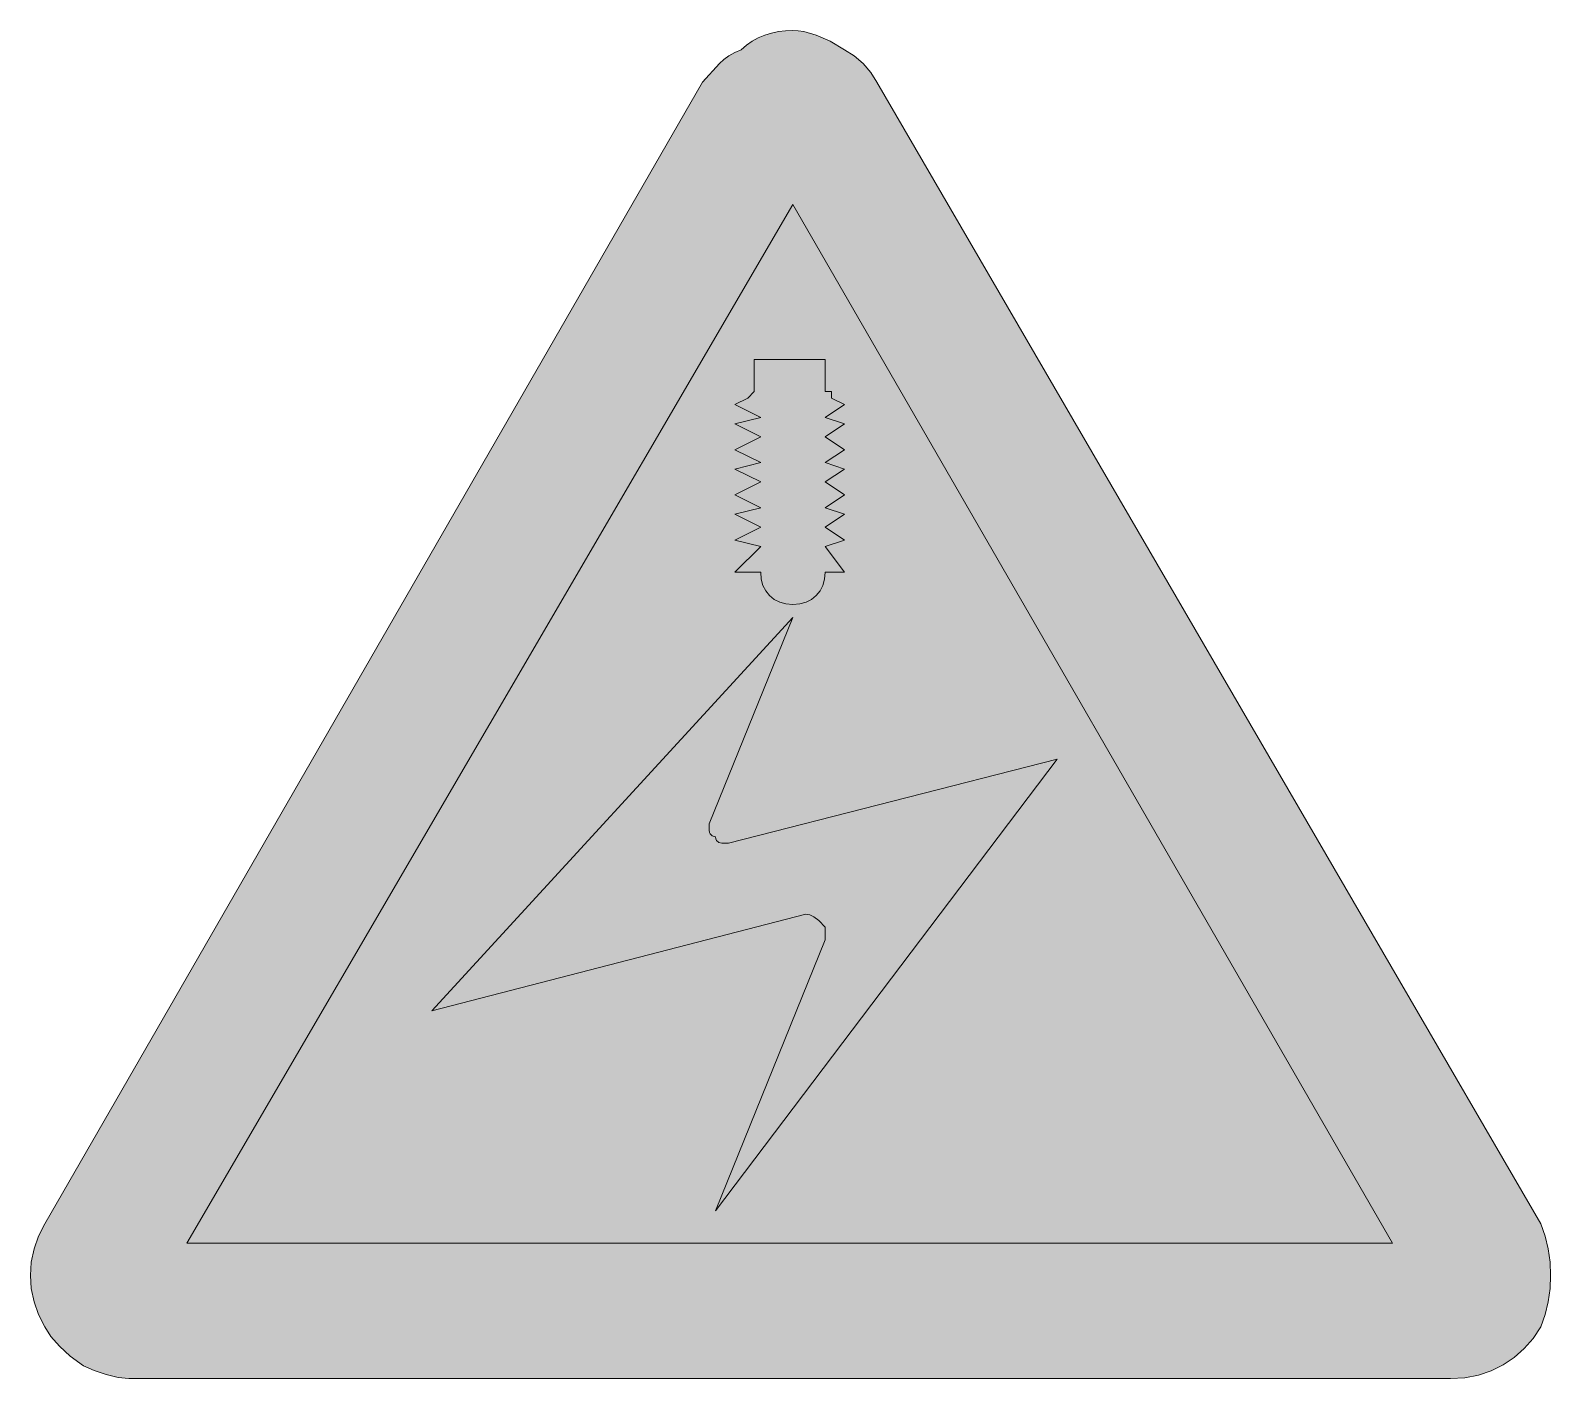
# Model space of a CAD drawing. Header units: metres. Extents: x 142 to 424, y 10 to 261.
import ezdxf

# ---------------------------------------------------------------- set-up
doc = ezdxf.new("R2010")
doc.units = ezdxf.units.M
for name, color, linetype, true_color in [('FILL_BLACK_000000', 7, 'Continuous', 0x000000), ('FILL_RED_FF0000', 7, 'Continuous', 0xff0000), ('FILL_WHITE_FFFFFF', 7, 'Continuous', 0xffffff)]:
    doc.layers.add(name, color=color, linetype=linetype, true_color=true_color)

msp = doc.modelspace()

# ---------------------------------------------------------------- hatches: boundary and pattern name
at = {"layer": 'FILL_BLACK_000000', "true_color": 0x000000}
h = msp.add_hatch(color=7, dxfattribs=at)
h.dxf.hatch_style = 1
h.paths.add_polyline_path([(272.67, 171.12), (277.47, 172.32), (272.67, 174.72), (277.47, 177.12), (272.67, 179.52), (277.47, 180.72), (272.67, 183.12), (277.47, 185.52), (272.67, 187.92), (277.47, 189.12), (272.67, 191.52), (275.07, 192.72), (276.27, 193.92), (276.27, 195.12), (276.27, 199.92), (283.47, 199.92), (289.47, 199.92), (289.47, 195.12), (289.47, 193.92), (290.67, 193.92), (290.67, 192.72), (293.07, 191.52), (289.47, 189.12), (293.07, 187.92), (289.47, 185.52), (293.07, 183.12), (289.47, 180.72), (293.07, 179.52), (289.47, 177.12), (293.07, 174.72), (289.47, 172.32), (293.07, 171.12), (289.47, 168.72), (293.07, 166.32), (289.47, 165.12), (293.07, 160.32), (289.47, 160.32), (289.36, 159.03), (289.04, 157.86), (288.52, 156.84), (287.82, 155.97), (286.95, 155.27), (285.93, 154.75), (284.76, 154.43), (283.47, 154.32), (282.18, 154.43), (281.01, 154.75), (279.99, 155.27), (279.12, 155.97), (278.42, 156.84), (277.9, 157.86), (277.58, 159.03), (277.47, 160.32), (272.67, 160.32), (277.47, 165.12), (272.67, 166.32), (277.47, 168.72), (272.67, 171.12)])
h = msp.add_hatch(color=7, dxfattribs=at)
h.dxf.hatch_style = 1
h.paths.add_polyline_path([(216.27, 78.72), (283.47, 151.92), (267.87, 113.52), (267.87, 112.32), (267.92, 111.92), (268.06, 111.63), (268.47, 111.27), (269.07, 111.12), (269.12, 110.72), (269.26, 110.43), (269.67, 110.07), (270.27, 109.92), (271.47, 109.92), (332.67, 125.52), (269.07, 41.52), (289.47, 91.92), (289.47, 94.32), (288.27, 95.52), (287.39, 96.21), (286.62, 96.57), (285.87, 96.72), (216.27, 78.72)])
at = {"layer": 'FILL_RED_FF0000', "true_color": 0xff0000}
h = msp.add_hatch(color=7, dxfattribs=at)
h.dxf.hatch_style = 1
h.paths.add_polyline_path([(423.46, 36.82), (424.02, 34.43), (424.36, 31.99), (424.47, 29.52), (424.36, 27.05), (424.02, 24.61), (423.46, 22.22), (422.67, 19.92), (421.21, 17.78), (419.54, 15.89), (417.67, 14.25), (415.62, 12.87), (413.4, 11.78), (411.03, 10.98), (408.51, 10.49), (405.87, 10.32), (159.87, 10.32), (157.88, 10.53), (155.67, 11.07), (153.46, 11.84), (151.47, 12.72), (149, 14.52), (146.97, 16.32), (145.4, 18.12), (144.27, 19.92), (143.09, 22.22), (142.25, 24.61), (141.74, 27.05), (141.57, 29.52), (141.74, 31.99), (142.25, 34.43), (143.09, 36.82), (144.27, 39.12), (266.67, 251.52), (269.82, 254.97), (270.64, 255.73), (271.56, 256.41), (272.63, 257.02), (273.87, 257.52), (274.82, 258.36), (275.88, 259.09), (277.01, 259.71), (278.22, 260.22), (279.48, 260.61), (280.79, 260.89), (282.12, 261.06), (283.47, 261.12), (284.42, 261.06), (285.48, 260.89), (287.82, 260.22), (290.39, 259.09), (293.07, 257.52), (294.85, 256.41), (296.52, 254.97), (297.96, 253.3), (299.07, 251.52), (422.67, 39.12), (423.46, 36.82)])
at = {"layer": 'FILL_WHITE_FFFFFF', "true_color": 0xffffff}
h = msp.add_hatch(color=7, dxfattribs=at)
h.dxf.hatch_style = 1
h.paths.add_polyline_path([(283.47, 228.72), (395.07, 35.52), (170.67, 35.52), (283.47, 228.72)])

# ---------------------------------------------------------------- linework, layer by layer
at = {"layer": 'FILL_BLACK_000000', "lineweight": 0, "true_color": 0x000000}
for points in [[(272.67, 171.12), (277.47, 172.32), (272.67, 174.72), (277.47, 177.12), (272.67, 179.52), (277.47, 180.72), (272.67, 183.12), (277.47, 185.52), (272.67, 187.92), (277.47, 189.12), (272.67, 191.52), (275.07, 192.72), (276.27, 193.92), (276.27, 195.12), (276.27, 199.92), (283.47, 199.92), (289.47, 199.92), (289.47, 195.12), (289.47, 193.92), (290.67, 193.92), (290.67, 192.72), (293.07, 191.52), (289.47, 189.12), (293.07, 187.92), (289.47, 185.52), (293.07, 183.12), (289.47, 180.72), (293.07, 179.52), (289.47, 177.12), (293.07, 174.72), (289.47, 172.32), (293.07, 171.12), (289.47, 168.72), (293.07, 166.32), (289.47, 165.12), (293.07, 160.32), (289.47, 160.32), (289.36, 159.03), (289.04, 157.86), (288.52, 156.84), (287.82, 155.97), (286.95, 155.27), (285.93, 154.75), (284.76, 154.43), (283.47, 154.32), (282.18, 154.43), (281.01, 154.75), (279.99, 155.27), (279.12, 155.97), (278.42, 156.84), (277.9, 157.86), (277.58, 159.03), (277.47, 160.32), (272.67, 160.32), (277.47, 165.12), (272.67, 166.32), (277.47, 168.72)], [(216.27, 78.72), (283.47, 151.92), (267.87, 113.52), (267.87, 112.32), (267.92, 111.92), (268.06, 111.63), (268.47, 111.27), (269.07, 111.12), (269.12, 110.72), (269.26, 110.43), (269.67, 110.07), (270.27, 109.92), (271.47, 109.92), (332.67, 125.52), (269.07, 41.52), (289.47, 91.92), (289.47, 94.32), (288.27, 95.52), (287.39, 96.21), (286.62, 96.57), (285.87, 96.72)]]:
    msp.add_lwpolyline(points, close=True, dxfattribs=at)
at = {"layer": 'FILL_RED_FF0000', "lineweight": 0, "true_color": 0xff0000}
msp.add_lwpolyline([(423.46, 36.82), (424.02, 34.43), (424.36, 31.99), (424.47, 29.52), (424.36, 27.05), (424.02, 24.61), (423.46, 22.22), (422.67, 19.92), (421.21, 17.78), (419.54, 15.89), (417.67, 14.25), (415.62, 12.87), (413.4, 11.78), (411.03, 10.98), (408.51, 10.49), (405.87, 10.32), (159.87, 10.32), (157.88, 10.53), (155.67, 11.07), (153.46, 11.84), (151.47, 12.72), (149, 14.52), (146.97, 16.32), (145.4, 18.12), (144.27, 19.92), (143.09, 22.22), (142.25, 24.61), (141.74, 27.05), (141.57, 29.52), (141.74, 31.99), (142.25, 34.43), (143.09, 36.82), (144.27, 39.12), (266.67, 251.52), (269.82, 254.97), (270.64, 255.73), (271.56, 256.41), (272.63, 257.02), (273.87, 257.52), (274.82, 258.36), (275.88, 259.09), (277.01, 259.71), (278.22, 260.22), (279.48, 260.61), (280.79, 260.89), (282.12, 261.06), (283.47, 261.12), (284.42, 261.06), (285.48, 260.89), (287.82, 260.22), (290.39, 259.09), (293.07, 257.52), (294.85, 256.41), (296.52, 254.97), (297.96, 253.3), (299.07, 251.52), (422.67, 39.12)], close=True, dxfattribs=at)
at = {"layer": 'FILL_WHITE_FFFFFF', "lineweight": 0, "true_color": 0xff0000}
msp.add_lwpolyline([(283.47, 228.72), (395.07, 35.52), (170.67, 35.52)], close=True, dxfattribs=at)

doc.saveas('drawing.dxf')
